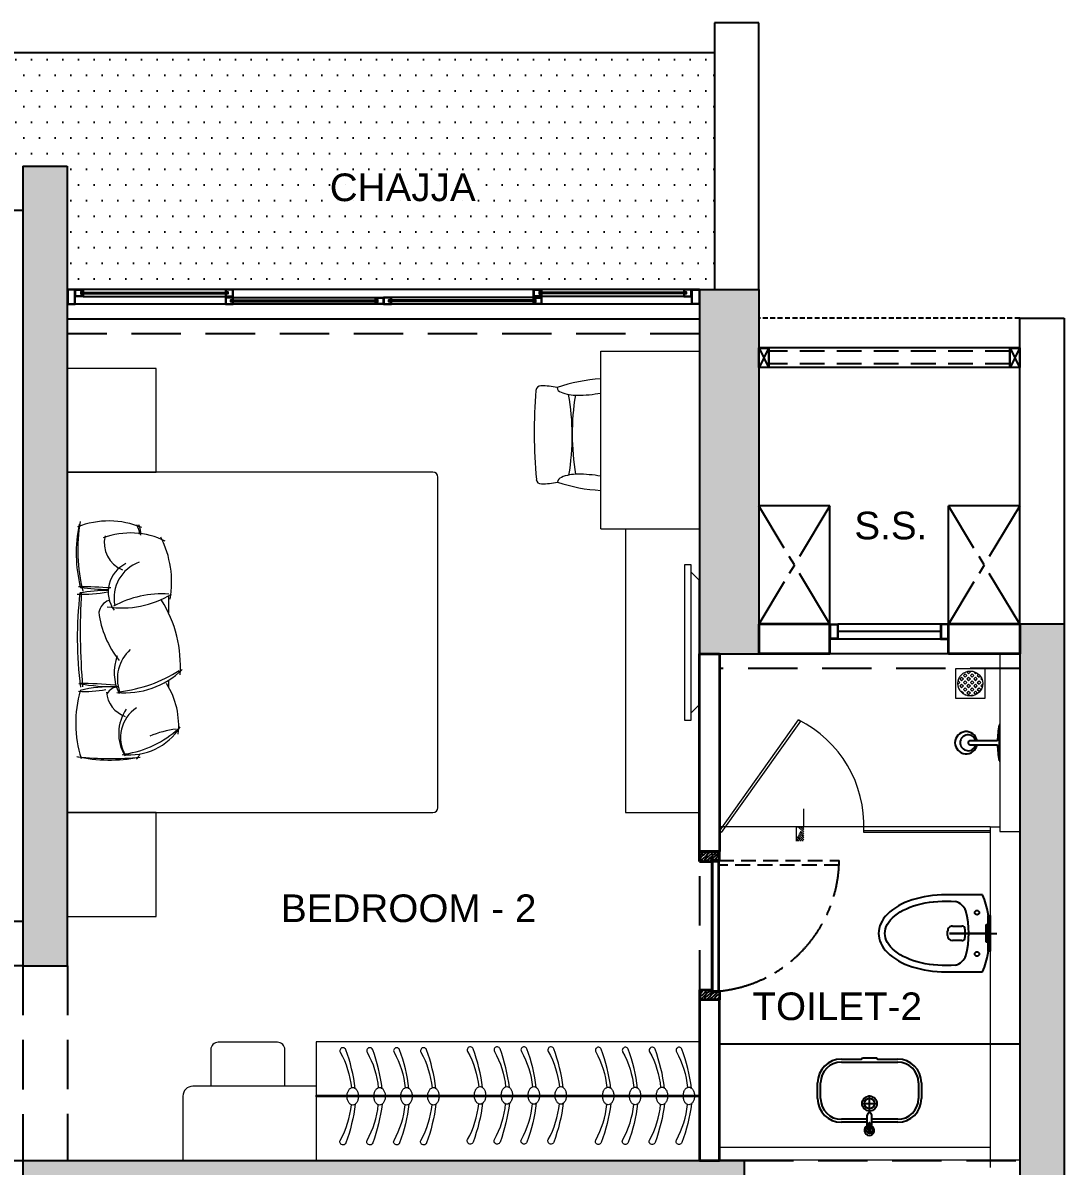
# Model space of a CAD drawing. Header units: millimetres. Extents: x -23425674 to -23407184, y -1327092 to -1312459.
# Drawn here: x -23412454 to -23407184, y -1319448 to -1313659 of the extents above; entities that cross this region are included whole.
import ezdxf
from ezdxf.enums import TextEntityAlignment as Align

# ---------------------------------------------------------------- set-up
doc = ezdxf.new("R2010")
doc.units = ezdxf.units.MM
doc.header["$LTSCALE"] = 1000
doc.header["$MEASUREMENT"] = 0
for name, pattern in [('CENTER', [2, 1.25, -0.25, 0.25, -0.25]), ('CENTER2', [1.125, 0.75, -0.125, 0.125, -0.125]), ('DASHED', [0.75, 0.5, -0.25]), ('DASHED2', [0.375, 0.25, -0.125]), ('HIDDEN', [0.375, 0.25, -0.125])]:
    doc.linetypes.add(name, pattern=pattern)
for name, color, linetype, lineweight in [('A-_WALL----_E-_', 7, 'Continuous', 35), ('FUN', 25, 'Continuous', 9), ('FURN', 53, 'Continuous', 9), ('Furniture', 8, 'Continuous', 9), ('wall', 7, 'Continuous', 35)]:
    doc.layers.add(name, color=color, linetype=linetype, lineweight=lineweight)
for name, color, linetype in [('BEAM1', 253, 'DASHED'), ('CHAJJA', 252, 'Continuous'), ('door', 8, 'Continuous'), ('FINS', 7, 'Continuous'), ('LOUVRES', 8, 'Continuous'), ('SLABLINE', 1, 'Continuous'), ('SPA- CHAJA', 252, 'HIDDEN'), ('TEXT_ROOM_NAME', 7, 'Continuous'), ('typical - Column', 7, 'Continuous'), ('typical - Column_hatch', 8, 'Continuous'), ('VOID', 8, 'CENTER2'), ('WINDOW', 8, 'Continuous')]:
    doc.layers.add(name, color=color, linetype=linetype)
doc.styles.add('ARIAL', font='arial.ttf')

# ---------------------------------------------------------------- blocks, each defined once
blk = doc.blocks.new('HBA-HANGER')
at = {"layer": 'Furniture', "linetype": 'ByBlock', "lineweight": 0, "ltscale": 3}
for points in [[(-41.9496, 43.4272, 0.0579524), (-248.539, -6.68425, 1.08017), (-234.963, -36.2244, -0.102886), (-45.5965, 22.9304, -0.821198)], [(41.9496, 43.4272, -0.0579524), (248.539, -6.68425, -1.08017), (234.963, -36.2244, 0.102886), (45.5965, 22.9304, 0.821198)]]:
    blk.add_lwpolyline(points, format="xyb", dxfattribs=at)
blk.add_lwpolyline([(-46.9451, 30.1133, 0.144333), (-43.7782, 19.371, 0.107177), (-33.1952, 8.81999, 0.0778182), (-18.7283, 2.44564, 0.0650165), (0, 0, 0.0650165), (18.7283, 2.44564, 0.0778182), (33.1952, 8.81999, 0.107177), (43.7782, 19.371, 0.144333), (46.9451, 30.1133, 0.144333), (43.7782, 40.8557, 0.107177), (33.1952, 51.4067, 0.0778182), (18.7283, 57.781, 0.0650165), (0, 60.2267, 0.0650165), (-18.7283, 57.781, 0.0778182), (-33.1952, 51.4067, 0.107177), (-43.7782, 40.8557, 0.144333)], format="xyb", close=True, dxfattribs=at)
blk = doc.blocks.new('40x75 frame')
for points in [[(0, 0), (40, 0), (40, 75), (0, 75)], [(2, 2), (38, 2), (38, 73), (2, 73)]]:
    blk.add_lwpolyline(points, close=True)
blk = doc.blocks.new('40x35 frame')
blk.add_lwpolyline([(40, 35), (0, 35), (0, 0), (40, 0), (40, 14.5), (30, 14.5), (30, 20.5), (40, 20.5), (40, 35), (0, 35)])
blk.add_lwpolyline([(2, 31), (2, 4, 0.414214), (4, 2), (36, 2, 0.414214), (38, 4), (38, 12.5), (28, 12.5), (28, 22.5), (36, 22.5, 0.414214), (38, 24.5), (38, 31, 0.414214), (36, 33), (4, 33, 0.414214)], format="xyb", close=True)

msp = doc.modelspace()

# ---------------------------------------------------------------- hatches: boundary and pattern name
at = {"extrusion": (-1.06738e-07, 6.20937e-07, 1)}
h = msp.add_hatch(dxfattribs=at)
h.set_pattern_fill('WOOD1', color=252, scale=25, angle=-70, style=0, pattern_type=2)
h.set_pattern_definition([(33.1301, (-23409612.1725, -1323460.4444), (-72.636144, -53.3759364), [12.5, -112.5]), (43.4349, (-23409610.255, -1323477.105), (32.042843, 14.94178), [27.95085, -27.95085]), (51.5651, (-23409598.509, -1323481.38), (40.593289, 38.434151), [15.8114, -63.24555])])
h.paths.add_polyline_path([(-23408928.8, -1317855.6), (-23408928.8, -1317897.6), (-23408969.1, -1317897.6), (-23408969.1, -1317899.6), (-23408969.1, -1317905.6), (-23409016.8, -1317905.6), (-23409016.8, -1317855.6)])
h.paths.add_polyline_path([(-23409016.8, -1317855.6), (-23409016.8, -1317905.6), (-23409028.8, -1317905.6), (-23409028.8, -1317867.6), (-23409028.8, -1317867.6), (-23409028.8, -1317855.6)])
h = msp.add_hatch(dxfattribs=at)
h.set_pattern_fill('WOOD1', color=252, scale=25, angle=-70, style=0, pattern_type=2)
h.set_pattern_definition([(33.1301, (-23409612.2025, -1322760.4444), (-72.636144, -53.3759364), [12.5, -112.5]), (43.4349, (-23409610.285, -1322777.105), (32.042843, 14.94178), [27.95085, -27.95085]), (51.5651, (-23409598.539, -1322781.38), (40.593289, 38.434151), [15.8114, -63.24555])])
h.paths.add_polyline_path([(-23408928.8, -1318563.6), (-23408928.8, -1318605.6), (-23409028.8, -1318605.6), (-23409028.8, -1318555.6), (-23408969.1, -1318555.6), (-23408969.1, -1318563.6)])
at = {"layer": 'FUN', "ltscale": 0.5}
h = msp.add_hatch(dxfattribs=at)
h.set_pattern_fill('SQUARE', color=1, scale=100, angle=-45)
h.set_pattern_definition([(315, (-26375969.02, 507601.846), (8.838834765, 8.838834765), [12.5, -12.5]), (45, (-26375969.02, 507601.846), (-8.838834765, 8.838834765), [12.5, -12.5])])
edge = h.paths.add_edge_path()
edge.add_arc((-23407658.8, -1317004.1), 63, -45, 315)
at = {"layer": 'SPA- CHAJA'}
h = msp.add_hatch(dxfattribs=at)
h.set_pattern_fill('DOTS', color=256, scale=50)
h.set_pattern_definition([(0, (-26925547.3, -1294635.51), (39.6875, 79.375), [0, -79.375])])
h.paths.add_polyline_path([(-23415578.8, -1313809.1), (-23408953.8, -1313809.1), (-23408953.8, -1315009.1), (-23409028.8, -1315009.1), (-23412228.8, -1315009.1), (-23412228.8, -1314384.1), (-23412453.8, -1314384.1), (-23415503.8, -1314384.1), (-23415503.8, -1314384.1), (-23415578.8, -1314384.1)])
at = {"layer": 'typical - Column_hatch', "extrusion": (4.99673e-08, -3.10469e-07, 1)}
h = msp.add_hatch(color=256, dxfattribs=at)
h.dxf.hatch_style = 1
h.paths.add_polyline_path([(-23412453.8, -1318436), (-23412453.8, -1314386.5), (-23412228.8, -1314386.5), (-23412228.8, -1318436)])
h = msp.add_hatch(color=256, dxfattribs=at)
h.dxf.hatch_style = 1
h.paths.add_polyline_path([(-23408728.8, -1316854.1), (-23409028.8, -1316854.1), (-23409028.8, -1315006.6), (-23408728.8, -1315006.6)])
h = msp.add_hatch(color=256, dxfattribs=at)
h.dxf.hatch_style = 1
h.paths.add_polyline_path([(-23407183.8, -1322353.6), (-23407408.8, -1322353.6), (-23407408.8, -1316703.6), (-23407183.8, -1316703.6)])
at = {"layer": 'typical - Column_hatch'}
h = msp.add_hatch(color=256, dxfattribs=at)
h.dxf.hatch_style = 1
h.paths.add_polyline_path([(-23412453.8, -1319419.1), (-23408803.8, -1319419.1), (-23408803.8, -1319639.1), (-23412453.8, -1319639.1)])

# ---------------------------------------------------------------- linework, layer by layer
at = {"extrusion": (5.33688e-08, -4.74017e-09, 1)}
for p, q in [((-23407808.8, -1316704.1, 0), (-23408329, -1316704.1, 0)), ((-23407808.8, -1316779.1, 0), (-23408329, -1316779.1, 0)), ((-23407768.8, -1316854.1, 0), (-23408368.8, -1316854.1, 0))]:
    msp.add_line(p, q, dxfattribs=at)
at = {"extrusion": (5.33688e-08, -4.74017e-09, 1), "elevation": -1.2}
for points in [[(-23408368.8, -1316779.1), (-23408368.8, -1316704.1), (-23408328.8, -1316704.1), (-23408328.8, -1316779.1), (-23408368.8, -1316779.1)], [(-23407808.8, -1316741.6), (-23408329, -1316741.6)], [(-23407768.8, -1316779.1), (-23407768.8, -1316704.1), (-23407808.8, -1316704.1), (-23407808.8, -1316779.1), (-23407768.8, -1316779.1)]]:
    msp.add_lwpolyline(points, dxfattribs=at)
for points in [[(-23408366.8, -1316777.1), (-23408366.8, -1316706.1), (-23408330.8, -1316706.1), (-23408330.8, -1316777.1)], [(-23407770.8, -1316777.1), (-23407770.8, -1316706.1), (-23407806.8, -1316706.1), (-23407806.8, -1316777.1)]]:
    msp.add_lwpolyline(points, close=True, dxfattribs=at)
at = {"layer": 'A-_WALL----_E-_', "extrusion": (5.33688e-08, -4.74017e-09, 1)}
for p, q in [((-23408368.8, -1316704.1, 0), (-23408728.8, -1316704.1, 0)), ((-23408728.8, -1316704.1, 0), (-23408728.8, -1316854.1, 0)), ((-23408368.8, -1316854.1, 0), (-23408368.8, -1316704.1, 0)), ((-23407408.8, -1316704.1, 0), (-23407768.8, -1316704.1, 0)), ((-23407768.8, -1316854.1, 0), (-23407768.8, -1316704.1, 0)), ((-23407408.8, -1316704.1, 0), (-23407408.8, -1316854.1, 0)), ((-23409028.8, -1317855.5, 0), (-23409028.8, -1316854.1, 0)), ((-23409028.8, -1316854.1, 0), (-23408928.8, -1316854.1, 0)), ((-23408928.8, -1316854.1, 0), (-23408928.8, -1317855.5, 0)), ((-23408368.8, -1316854.1, 0), (-23408728.8, -1316854.1, 0)), ((-23407408.8, -1316854.1, 0), (-23407768.8, -1316854.1, 0)), ((-23409028.8, -1317855.5, 0), (-23408928.8, -1317855.5, 0)), ((-23408928.8, -1317855.5, 0), (-23409028.8, -1317855.5, 0)), ((-23408928.8, -1318605.6, 0), (-23409028.8, -1318605.6, 0)), ((-23409028.8, -1318605.6, 0), (-23409028.8, -1319418.6, 0)), ((-23408928.8, -1319418.6, 0), (-23408928.8, -1318605.6, 0)), ((-23409028.8, -1319418.6, 0), (-23408928.8, -1319418.6, 0))]:
    msp.add_line(p, q, dxfattribs=at)
at = {"layer": 'BEAM1', "linetype": 'DASHED2', "lineweight": -3}
for p, q in [((-23412453.7, -1314609.1, 0), (-23415503.7, -1314609.1, 0)), ((-23409028.7, -1315234.1, 0), (-23412228.7, -1315234.1, 0)), ((-23409028.7, -1316854.1, 0), (-23409028.7, -1319419.1, 0)), ((-23407408.7, -1316928.6, 0), (-23408928.8, -1316928.6, 0)), ((-23412453.7, -1318208.6, 0), (-23415503.7, -1318208.6, 0)), ((-23412453.7, -1318434.1, 0), (-23417123.7, -1318434.1, 0)), ((-23412453.7, -1318434.1, 0), (-23412453.7, -1319419.1, 0)), ((-23412228.7, -1318433.6, 0), (-23412228.7, -1319419.1, 0)), ((-23417123.7, -1319419.1, 0), (-23412453.7, -1319419.1, 0)), ((-23408803.7, -1319419.1, 0), (-23407408.7, -1319419.1, 0))]:
    msp.add_line(p, q, dxfattribs=at)
at = {"layer": 'CHAJJA', "extrusion": (-5.33688e-08, -3.10469e-07, 1)}
msp.add_line((-23415578.8, -1313809.1, 0), (-23408953.8, -1313809.6, 0), dxfattribs=at)
at = {"layer": 'door', "color": 8, "ltscale": 0.5, "extrusion": (-1.06738e-07, 6.20937e-07, 1)}
for p, q in [((-23408966.6, -1318561.6, 0), (-23408966.6, -1317899.6, 0)), ((-23408966.6, -1317899.6, 0), (-23408938.3, -1317899.6, 0)), ((-23408941.9, -1317903.2, 0), (-23408966.6, -1317903.2, 0)), ((-23408934.6, -1317906.9, 0), (-23408966.6, -1317906.9, 0)), ((-23408963.3, -1317906.9, 0), (-23408963.3, -1318561.6, 0)), ((-23408934.6, -1317899.6, 0), (-23408934.6, -1318561.6, 0)), ((-23408934.6, -1317899.6, 0), (-23408931.3, -1317899.6, 0)), ((-23408931.3, -1317899.6, 0), (-23408931.3, -1318561.6, 0)), ((-23408931.3, -1318561.6, 0), (-23408966.6, -1318561.6, 0))]:
    msp.add_line(p, q, dxfattribs=at)
at = {"layer": 'door', "linetype": 'HIDDEN', "ltscale": 0.3, "extrusion": (-1.06738e-07, 6.20937e-07, 1)}
msp.add_line((-23408323, -1317923.7, 0), (-23408323, -1317899.6, 0), dxfattribs=at)
at = {"layer": 'door', "linetype": 'HIDDEN', "ltscale": 0.3, "extrusion": (-1.06738e-07, 6.20937e-07, 1), "elevation": 1.7}
msp.add_lwpolyline([(-23408323, -1317923.7), (-23408931.3, -1317923.7), (-23408931.3, -1317899.6), (-23408323, -1317899.6)], dxfattribs=at)
at = {"layer": 'door', "color": 8, "ltscale": 0.5, "extrusion": (-1.06738e-07, 6.20937e-07, 1)}
for radius in [3.64, 1.59]:
    msp.add_circle((-23408938.3, -1317903.2, 1.7), radius, dxfattribs=at)
at = {"layer": 'door', "linetype": 'CENTER', "ltscale": 0.2, "extrusion": (-1.06738e-07, 6.20937e-07, 1)}
msp.add_arc((-23408994.1, -1317892.7, 1.7), 671.8, 275.36864, 357.35204, dxfattribs=at)
at = {"layer": 'FINS', "extrusion": (5.33688e-08, -3.10469e-07, 1)}
for p, q in [((-23408728.8, -1313659.1, 0), (-23408953.8, -1313659.1, 0)), ((-23408953.8, -1313659.1, 0), (-23408953.8, -1315009.1, 0)), ((-23408728.8, -1315009.1, 0), (-23408728.8, -1313659.1, 0)), ((-23408953.8, -1315009.1, 0), (-23408728.8, -1315009.1, 0))]:
    msp.add_line(p, q, dxfattribs=at)
at = {"layer": 'FINS', "color": 8, "linetype": 'HIDDEN', "ltscale": 0.1}
msp.add_line((-23407408.8, -1315154.1, 0), (-23408728.8, -1315154.1, 0), dxfattribs=at)
at = {"layer": 'FINS', "extrusion": (5.33688e-08, -4.74017e-09, 1)}
for p, q in [((-23407408.8, -1315154.1, 0), (-23407183.8, -1315154.1, 0)), ((-23407408.8, -1316704.1, 0), (-23407408.8, -1315154.1, 0)), ((-23407183.8, -1315154.1, 0), (-23407183.8, -1316704.1, 0)), ((-23407183.8, -1316704.1, 0), (-23407408.8, -1316704.1, 0))]:
    msp.add_line(p, q, dxfattribs=at)
at = {"layer": 'FUN', "color": 1, "ltscale": 0.5, "elevation": 0}
msp.add_lwpolyline([(-23407583.8, -1317079.1), (-23407583.8, -1316929.1), (-23407733.8, -1316929.1), (-23407733.8, -1317079.1)], close=True, dxfattribs=at)
at = {"layer": 'FUN', "color": 1, "ltscale": 0.5}
msp.add_circle((-23407658.8, -1317004.1, 0), 63, dxfattribs=at)
at = {"layer": 'FURN'}
for p, q in [((-23409528.8, -1316221.1, 0), (-23409528.8, -1315321.1, 0)), ((-23409528.8, -1315321.1, 0), (-23409028.8, -1315321.1, 0)), ((-23411778.8, -1315409.1, 0), (-23412228.8, -1315409.1, 0)), ((-23412228.8, -1315409.1, 0), (-23412228.8, -1315934.1, 0)), ((-23411778.8, -1315934.1, 0), (-23411778.8, -1315409.1, 0)), ((-23410378.8, -1315934.1, 0), (-23412228.8, -1315934.1, 0)), ((-23412228.8, -1315934.1, 0), (-23412228.8, -1317658.1, 0)), ((-23412228.8, -1315934.1, 0), (-23411778.8, -1315934.1, 0)), ((-23410378.8, -1315934.1, 0), (-23412228.8, -1315934.1, 0)), ((-23412228.8, -1315934.1, 0), (-23412228.8, -1317658.1, 0)), ((-23410353.8, -1317633.1, 0), (-23410353.8, -1315959.1, 0)), ((-23410353.8, -1317633.1, 0), (-23410353.8, -1315959.1, 0)), ((-23409528.8, -1316221.1, 0), (-23409028.8, -1316221.1, 0)), ((-23409403.8, -1316221.1, 0), (-23409403.8, -1317658.1, 0)), ((-23409103.2, -1317191.1, 0), (-23409103.2, -1316401.2, 0)), ((-23409103.2, -1316401.2, 0), (-23409073.2, -1316401.2, 0)), ((-23409073.2, -1316401.2, 0), (-23409073.2, -1317191.1, 0)), ((-23409031.2, -1316480.7, 0), (-23409073.2, -1316438.7, 0)), ((-23409031.2, -1317111.6, 0), (-23409031.2, -1316480.7, 0)), ((-23411716.8, -1316560.7, 0), (-23411716.8, -1316647, 0)), ((-23411716.8, -1316560.7, 0), (-23411716.8, -1316647, 0)), ((-23411716.8, -1316987.9, 0), (-23411716.8, -1317020.9, 0)), ((-23411716.8, -1316987.9, 0), (-23411716.8, -1317020.9, 0)), ((-23409073.2, -1317153.6, 0), (-23409031.2, -1317111.6, 0)), ((-23409073.2, -1317191.1, 0), (-23409103.2, -1317191.1, 0)), ((-23409073.2, -1317191.1, 0), (-23409073.2, -1317191.1, 0)), ((-23412228.8, -1317658.1, 0), (-23410378.8, -1317658.1, 0)), ((-23411778.8, -1317658.1, 0), (-23412228.8, -1317658.1, 0)), ((-23412228.8, -1317658.1, 0), (-23412228.8, -1318183.1, 0)), ((-23412228.8, -1317658.1, 0), (-23410378.8, -1317658.1, 0)), ((-23411778.8, -1318183.1, 0), (-23411778.8, -1317658.1, 0)), ((-23409403.8, -1317658.1, 0), (-23409028.8, -1317658.1, 0)), ((-23412228.8, -1318183.1, 0), (-23411778.8, -1318183.1, 0)), ((-23411165.7, -1318820.4, 0), (-23411464.7, -1318820.4, 0)), ((-23409028.8, -1318818.6, 0), (-23410968.8, -1318818.6, 0)), ((-23410968.8, -1318818.6, 0), (-23410968.8, -1319418.6, 0)), ((-23409028.8, -1319418.6, 0), (-23409028.8, -1318818.6, 0)), ((-23411502.7, -1318858.4, 0), (-23411502.7, -1319043.6, 0)), ((-23411127.7, -1319043.6, 0), (-23411127.7, -1318858.4, 0)), ((-23410968.9, -1319043.6, 0), (-23411593.9, -1319043.6, 0)), ((-23411643.9, -1319093.6, 0), (-23411643.9, -1319418.6, 0)), ((-23410968.8, -1319096.7, 0), (-23410968.8, -1319087.7, 0)), ((-23410968.8, -1319087.7, 0), (-23409028.8, -1319087.7, 0)), ((-23409028.8, -1319096.7, 0), (-23410968.8, -1319096.7, 0)), ((-23410968.8, -1319418.6, 0), (-23409028.8, -1319418.6, 0))]:
    msp.add_line(p, q, dxfattribs=at)
at = {"layer": 'FURN', "color": 6, "ltscale": 0.5}
for p, q in [((-23407508.8, -1316854.1, 0), (-23407508.8, -1317754.1, 0)), ((-23407558.8, -1317729.1, 0), (-23407558.8, -1319454.1, 0)), ((-23407558.8, -1317729.1, 0), (-23407508.8, -1317729.1, 0)), ((-23407508.8, -1317754.1, 0), (-23407408.8, -1317754.1, 0)), ((-23407558.8, -1319354.1, 0), (-23408928.8, -1319354.1, 0))]:
    msp.add_line(p, q, dxfattribs=at)
at = {"layer": 'FURN', "color": 23, "ltscale": 0.5}
for p, q in [((-23408928.8, -1317752.4, 0), (-23408527.6, -1317188.4, 0)), ((-23408518, -1317194.2, 0), (-23408919.2, -1317758.1, 0)), ((-23408527.6, -1317188.4, 0), (-23408518, -1317194.2, 0)), ((-23407558.8, -1317729.1, 0), (-23408928.8, -1317729.1, 0)), ((-23408919.2, -1317758.1, 0), (-23408928.8, -1317752.4, 0)), ((-23408197.6, -1317748.1, 0), (-23407558.8, -1317748.1, 0)), ((-23408197.6, -1317758.1, 0), (-23408197.6, -1317748.1, 0)), ((-23407558.8, -1317758.1, 0), (-23408197.6, -1317758.1, 0)), ((-23407558.8, -1317748.1, 0), (-23407558.8, -1317758.1, 0))]:
    msp.add_line(p, q, dxfattribs=at)
at = {"layer": 'FURN', "linetype": 'ByBlock', "lineweight": -3}
for p, q in [((-23407508.8, -1317212.9, 0), (-23407512.8, -1317212.9, 0)), ((-23407512.8, -1317212.9, 0), (-23407512.8, -1317395.4, 0)), ((-23407508.8, -1317395.4, 0), (-23407508.8, -1317212.9, 0)), ((-23407520.8, -1317294.1, 0), (-23407659.6, -1317294.1, 0)), ((-23407659.6, -1317314.2, 0), (-23407520.8, -1317314.2, 0)), ((-23407512.8, -1317395.4, 0), (-23407508.8, -1317395.4, 0)), ((-23407596.1, -1318073.5, 0), (-23407782, -1318073.5, 0)), ((-23407782, -1318073.5, 0), (-23407782, -1318073.5, 0)), ((-23407568.7, -1318359.1, 0), (-23407568.7, -1318179.1, 0)), ((-23407568.7, -1318179.1, 0), (-23407558.7, -1318179.1, 0)), ((-23407558.7, -1318179, 0), (-23407558.7, -1318359.1, 0)), ((-23407773.7, -1318280.7, 0), (-23407773.7, -1318257.4, 0)), ((-23407748.3, -1318232, 0), (-23407701.3, -1318232, 0)), ((-23407685.6, -1318247.7, 0), (-23407685.6, -1318290.4, 0)), ((-23407578.7, -1318314.1, 0), (-23407578.7, -1318224.1, 0)), ((-23407578.7, -1318224.1, 0), (-23407568.7, -1318224.1, 0)), ((-23407763.7, -1318269, 0), (-23407558.7, -1318269, 0)), ((-23407763.7, -1318269.1, 0), (-23407523.7, -1318269.1, 0)), ((-23407701.3, -1318306.1, 0), (-23407748.3, -1318306.1, 0)), ((-23407568.7, -1318314, 0), (-23407578.7, -1318314, 0)), ((-23407568.7, -1318314.1, 0), (-23407578.7, -1318314.1, 0)), ((-23407558.7, -1318359, 0), (-23407568.7, -1318359, 0)), ((-23407558.7, -1318359.1, 0), (-23407568.7, -1318359.1, 0)), ((-23407782, -1318464.6, 0), (-23407596.1, -1318464.6, 0)), ((-23408928.7, -1318829.1, 0), (-23407408.7, -1318829.1, 0)), ((-23408311.2, -1318905.8, 0), (-23408210.4, -1318905.8, 0)), ((-23408311.2, -1318920.8, 0), (-23408026.2, -1318920.8, 0)), ((-23408205.5, -1318901.7, 0), (-23408205, -1318898.8, 0)), ((-23408205, -1318898.8, 0), (-23408132.5, -1318898.8, 0)), ((-23408132.5, -1318898.8, 0), (-23408132, -1318901.7, 0)), ((-23408127, -1318905.8, 0), (-23408026.2, -1318905.8, 0)), ((-23408431.2, -1319105.8, 0), (-23408431.2, -1319025.8, 0)), ((-23408416.2, -1319105.8, 0), (-23408416.2, -1319025.8, 0)), ((-23407921.2, -1319025.8, 0), (-23407921.2, -1319105.8, 0)), ((-23407906.2, -1319025.8, 0), (-23407906.2, -1319105.8, 0)), ((-23408168.7, -1319173.3, 0), (-23408168.7, -1319088.3, 0)), ((-23408211.2, -1319130.8, 0), (-23408126.2, -1319130.8, 0)), ((-23408180.4, -1319210.8, 0), (-23408311.2, -1319210.8, 0)), ((-23408180.4, -1319225.8, 0), (-23408311.2, -1319225.8, 0)), ((-23408180.4, -1319256.5, 0), (-23408180.4, -1319189.1, 0)), ((-23408170.5, -1319275.9, 0), (-23408170.5, -1319226.9, 0)), ((-23408170.5, -1319226.9, 0), (-23408167, -1319226.9, 0)), ((-23408167, -1319226.9, 0), (-23408167, -1319275.9, 0)), ((-23408157.1, -1319256.5, 0), (-23408157.1, -1319189.1, 0)), ((-23408026.2, -1319210.8, 0), (-23408157.1, -1319210.8, 0)), ((-23408026.2, -1319225.8, 0), (-23408157.1, -1319225.8, 0)), ((-23408167, -1319275.9, 0), (-23408170.5, -1319275.9, 0))]:
    msp.add_line(p, q, dxfattribs=at)
at = {"layer": 'FURN', "color": 3, "ltscale": 0.5}
for p, q in [((-23408501, -1317729.1, 0), (-23408501, -1317639.2, 0)), ((-23408538.7, -1317802.3, 0), (-23408538.7, -1317729.1, 0)), ((-23408538.7, -1317729.1, 0), (-23408501, -1317729.1, 0))]:
    msp.add_line(p, q, dxfattribs=at)
at = {"layer": 'FURN', "color": 3, "linetype": 'Continuous', "ltscale": 0.5}
for p, q in [((-23408538.7, -1317729.7, 0), (-23408538.7, -1317729.7, 0)), ((-23408538.7, -1317739.4, 0), (-23408538.7, -1317739.4, 0)), ((-23408501.6, -1317757.1, 0), (-23408529.5, -1317729.1, 0)), ((-23408501.6, -1317747.4, 0), (-23408519.8, -1317729.1, 0)), ((-23408501.6, -1317737.6, 0), (-23408510.1, -1317729.1, 0)), ((-23408538.7, -1317749.1, 0), (-23408538.7, -1317749.1, 0)), ((-23408538.7, -1317758.8, 0), (-23408538.7, -1317758.8, 0)), ((-23408538.7, -1317768.6, 0), (-23408538.7, -1317768.6, 0)), ((-23408538.7, -1317778.3, 0), (-23408538.7, -1317778.3, 0)), ((-23408538.7, -1317788, 0), (-23408538.7, -1317788, 0)), ((-23408524.2, -1317802.5, 0), (-23408537.8, -1317788.9, 0)), ((-23408514.5, -1317802.5, 0), (-23408534.4, -1317782.6, 0)), ((-23408504.8, -1317802.5, 0), (-23408531, -1317776.3, 0)), ((-23408501.6, -1317796, 0), (-23408527.6, -1317770, 0)), ((-23408501.6, -1317786.3, 0), (-23408524.1, -1317763.7, 0)), ((-23408501.6, -1317776.5, 0), (-23408520.7, -1317757.4, 0)), ((-23408501.6, -1317766.8, 0), (-23408517.3, -1317751.1, 0)), ((-23408533.9, -1317802.5, 0), (-23408538.7, -1317797.7, 0))]:
    msp.add_line(p, q, dxfattribs=at)
at = {"layer": 'FURN', "color": 252, "lineweight": 5, "ltscale": 0.5}
msp.add_line((-23408928.8, -1319416.4, 0), (-23407408.8, -1319416.4, 0), dxfattribs=at)
at = {"layer": 'FURN', "linetype": 'ByBlock', "lineweight": -3}
for centre, radius in [((-23407624.7, -1318164.3, 0), 11.1), ((-23407624.7, -1318373.8, 0), 11.1), ((-23408168.7, -1319130.8, 0), 37.5), ((-23408168.7, -1319130.8, 0), 26), ((-23408168.7, -1319266.9, 0), 15.6)]:
    msp.add_circle(centre, radius, dxfattribs=at)
at = {"layer": 'FURN'}
for centre, radius, start, end in [((-23409489.4, -1316234, 0), 773.1, 92.9172, 109.67689), ((-23407211.5, -1315734.5, 0), 2654.1, 175.36327, 185.10705), ((-23409831.6, -1315522, 0), 25.4, 89.65057, 175.36327), ((-23409833.9, -1315878.4, 0), 381.7, 77.25934, 89.6293), ((-23409724.4, -1315504.5, 0), 25.4, 183.47846, 256.8171), ((-23409651, -1315332.9, 0), 211.7, 248.03142, 271.05302), ((-23409646.9, -1314918.7, 0), 625.9, 269.9842, 280.87943), ((-23410881.8, -1315749.6, 0), 1208.4, 350.51258, 9.95774), ((-23408465.1, -1315739.7, 0), 1208.4, 170.70701, 189.76331), ((-23410378.8, -1315959.1, 0), 25, 0, 90), ((-23410378.8, -1315959.1, 0), 25, 0, 90), ((-23409647.6, -1316156.2, 0), 211.7, 89.4173, 112.4389), ((-23409640.1, -1316570.4, 0), 625.9, 79.75186, 90.48612), ((-23409829.8, -1315968.5, 0), 25.4, 185.10705, 270.81975), ((-23409835, -1315612.3, 0), 381.7, 270.84102, 283.21098), ((-23409722.4, -1315985.2, 0), 25.4, 103.65322, 176.99186), ((-23409493.4, -1315253.8, 0), 773.1, 250.79343, 267.38131), ((-23411495.8, -1316343.8, 0), 688.3, 167.77749, 194.70581), ((-23411495.8, -1316343.8, 0), 688.3, 167.77749, 194.70581), ((-23412019.5, -1316611.2, 0), 430.1, 67.10749, 111.54895), ((-23412019.5, -1316611.2, 0), 430.1, 67.10749, 111.54895), ((-23411300.5, -1316327.3, 0), 875.2, 170.53936, 193.82744), ((-23411300.5, -1316327.3, 0), 875.2, 170.53936, 193.82744), ((-23411971.2, -1316255, 0), 108.7, 3.4011, 29.99058), ((-23411971.2, -1316255, 0), 108.7, 3.4011, 29.99058), ((-23411958.6, -1316246.2, 0), 101.6, 356.46383, 26.52199), ((-23411958.6, -1316246.2, 0), 101.6, 356.46383, 26.52199), ((-23411908.2, -1316634.1, 0), 392.3, 63.49737, 110.69743), ((-23411908.2, -1316634.1, 0), 392.3, 63.49737, 110.69743), ((-23411895.4, -1316292.3, 0), 146.9, 165.63481, 248.57053), ((-23411895.4, -1316292.3, 0), 146.9, 165.63481, 248.57053), ((-23412206.7, -1316491.8, 0), 505.8, 350.33697, 26.94617), ((-23412206.7, -1316491.8, 0), 505.8, 350.33697, 26.94617), ((-23411863, -1316540.2, 0), 159.2, 116.15787, 215.83294), ((-23411863, -1316540.2, 0), 159.2, 116.15787, 215.83294), ((-23411802.2, -1316569.8, 0), 190, 109.16577, 191.95874), ((-23411802.2, -1316569.8, 0), 190, 109.16577, 191.95874), ((-23412176.1, -1318742.6, 0), 2228.4, 85.66883, 89.89372), ((-23412176.1, -1318742.6, 0), 2228.4, 85.66883, 89.89372), ((-23412010.2, -1315376.5, 0), 1151.4, 262.44671, 269.42621), ((-23412010.2, -1315376.5, 0), 1151.4, 262.44671, 269.42621), ((-23412153.7, -1315829, 0), 723.3, 267.95533, 280.41101), ((-23412153.7, -1315829, 0), 723.3, 267.95533, 280.41101), ((-23410290.1, -1316771.5, 0), 1888.3, 173.15413, 187.62646), ((-23410290.1, -1316771.5, 0), 1888.3, 173.15413, 187.62646), ((-23412020.9, -1317324.7, 0), 792.1, 90.06595, 100.46987), ((-23412020.9, -1317324.7, 0), 792.1, 90.06595, 100.46987), ((-23408612.4, -1316736.6, 0), 3550.9, 176.86039, 184.59341), ((-23408612.4, -1316736.6, 0), 3550.9, 176.86039, 184.59341), ((-23411950, -1316143.5, 0), 478, 260.80231, 301.34581), ((-23411950, -1316143.5, 0), 478, 260.80231, 301.34581), ((-23411751, -1317054.8, 0), 504.5, 85.85031, 118.95445), ((-23411751, -1317054.8, 0), 504.5, 85.85031, 118.95445), ((-23411989.2, -1316660, 0), 82.2, 111.67931, 167.8243), ((-23411989.2, -1316660, 0), 82.2, 111.67931, 167.8243), ((-23412284.3, -1316915.9, 0), 628, 355.98542, 32.08014), ((-23412284.3, -1316915.9, 0), 628, 355.98542, 32.08014), ((-23411582.2, -1316582.2, 0), 491.1, 187.06328, 218.39588), ((-23411582.2, -1316582.2, 0), 491.1, 187.06328, 218.39588), ((-23411752.7, -1316949.3, 0), 239, 159.21697, 206.14133), ((-23411752.7, -1316949.3, 0), 239, 159.21697, 206.14133), ((-23411778.1, -1316979.8, 0), 197.5, 131.87955, 199.44053), ((-23411778.1, -1316979.8, 0), 197.5, 131.87955, 199.44053), ((-23411936.1, -1316639.4, 0), 411.8, 264.18704, 314.47313), ((-23411936.1, -1316639.4, 0), 411.8, 264.18704, 314.47313), ((-23412047.2, -1316336.3, 0), 714.2, 276.69659, 302.61963), ((-23412047.2, -1316336.3, 0), 714.2, 276.69659, 302.61963), ((-23411580.5, -1317204.5, 0), 606, 164.22057, 197.2092), ((-23411580.5, -1317204.5, 0), 606, 164.22057, 197.2092), ((-23412140.9, -1316473.7, 0), 570.6, 266.87703, 280.83334), ((-23412140.9, -1316473.7, 0), 570.6, 266.87703, 280.83334), ((-23412016.7, -1316256.2, 0), 763, 258.36234, 273.31074), ((-23412016.7, -1316256.2, 0), 763, 258.36234, 273.31074), ((-23412172.6, -1318799.4, 0), 1795.9, 84.11411, 89.8328), ((-23412172.6, -1318799.4, 0), 1795.9, 84.11411, 89.8328), ((-23412021.2, -1317584.3, 0), 562.9, 86.24019, 104.6566), ((-23412021.2, -1317584.3, 0), 562.9, 86.24019, 104.6566), ((-23411966.9, -1317089.1, 0), 68.8, 94.10258, 149.88659), ((-23411966.9, -1317089.1, 0), 68.8, 94.10258, 149.88659), ((-23412071.4, -1317219.3, 0), 406.4, 354.04776, 31.87791), ((-23412071.4, -1317219.3, 0), 406.4, 354.04776, 31.87791), ((-23411888.6, -1317035.6, 0), 142.8, 184.90672, 250.86653), ((-23411888.6, -1317035.6, 0), 142.8, 184.90672, 250.86653), ((-23411752, -1317257.8, 0), 217, 145.35088, 211.34312), ((-23411752, -1317257.8, 0), 217, 145.35088, 211.34312), ((-23411780, -1317276.6, 0), 179.2, 123.10814, 210.62943), ((-23411780, -1317276.6, 0), 179.2, 123.10814, 210.62943), ((-23411914, -1317061.8, 0), 303.7, 262.99999, 327.67377), ((-23411914, -1317061.8, 0), 303.7, 262.99999, 327.67377), ((-23412011.1, -1316858, 0), 508.7, 278.5376, 312.67987), ((-23412011.1, -1316858, 0), 508.7, 278.5376, 312.67987), ((-23411628.7, -1317687, 0), 454.3, 96.14614, 113.70182), ((-23411628.7, -1317687, 0), 454.3, 96.14614, 113.70182), ((-23412014.4, -1316634.2, 0), 757.7, 257.27536, 281.17599), ((-23412014.4, -1316634.2, 0), 757.7, 257.27536, 281.17599), ((-23412010.2, -1315921.1, 0), 1463.4, 263.52926, 275.90649), ((-23412010.2, -1315921.1, 0), 1463.4, 263.52926, 275.90649), ((-23411938.4, -1317333.2, 0), 80.9, 317.34596, 339.83769), ((-23411938.4, -1317333.2, 0), 80.9, 317.34596, 339.83769), ((-23410378.8, -1317633.1, 0), 25, 270, 360), ((-23410378.8, -1317633.1, 0), 25, 270, 0), ((-23411464.7, -1318858.4, 0), 38, 90, 180), ((-23411165.7, -1318858.4, 0), 38, 0, 90), ((-23411593.9, -1319093.6, 0), 50, 90, 180)]:
    msp.add_arc(centre, radius, start, end, dxfattribs=at)
at = {"layer": 'FURN', "color": 23, "ltscale": 0.5}
msp.add_arc((-23408794.5, -1317722.9, 0), 597.4, 357.57692, 63.46896, dxfattribs=at)
at = {"layer": 'FURN', "linetype": 'ByBlock', "lineweight": -3}
for centre, radius, start, end in [((-23407001.2, -1317304.1, 0), 519.7, 169.88403, 178.89153), ((-23407679.7, -1317304.1, 0), 56.4, 10.27323, 349.72677), ((-23407669.7, -1317304.1, 0), 40.2, 14.47751, 345.52249), ((-23407659.6, -1317304.1, 0), 10.1, 90, 270), ((-23407001.2, -1317304.1, 0), 519.7, 181.10847, 190.11597), ((-23408089.6, -1318269, 0), 530.8, 338.3843, 21.61329), ((-23407756.7, -1318184.8, 0), 80.6, 21.11915, 72.70218), ((-23408089.6, -1318269, 0), 423.4, 344.47681, 15.52078), ((-23407748.3, -1318257.4, 0), 25.4, 89.99879, 179.99879), ((-23407701.3, -1318247.7, 0), 15.7, 359.99879, 89.99879), ((-23407748.3, -1318280.7, 0), 25.4, 179.99879, 269.99879), ((-23407701.3, -1318290.4, 0), 15.7, 269.99879, 359.99879), ((-23407756.7, -1318353.3, 0), 80.6, 287.29541, 338.87844), ((-23408311.2, -1319025.8, 0), 120, 90, 180), ((-23408311.2, -1319025.8, 0), 105, 90, 180), ((-23408210.4, -1318900.8, 0), 5, 270, 350), ((-23408127, -1318900.8, 0), 5, 190, 270), ((-23408026.2, -1319025.8, 0), 120, 0, 90), ((-23408026.2, -1319025.8, 0), 105, 0, 90), ((-23408311.2, -1319105.8, 0), 120, 180, 270), ((-23408311.2, -1319105.8, 0), 105, 180, 270), ((-23408026.2, -1319105.8, 0), 120, 270, 360), ((-23408026.2, -1319105.8, 0), 105, 270, 360), ((-23408168.7, -1319189.1, 0), 11.6, 0, 180), ((-23408169.4, -1319266.9, 0), 25, 115.89076, 60.46748), ((-23408168.7, -1319266.9, 0), 5.5, 108.553, 251.447), ((-23408168.7, -1319266.9, 0), 5.5, 288.553, 71.447)]:
    msp.add_arc(centre, radius, start, end, dxfattribs=at)
msp.add_ellipse((-23407782, -1318269.1, 0), major_axis=(-341.1, 0), ratio=0.573255, start_param=4.712376, end_param=7.854019, dxfattribs=at)
at = {"layer": 'FURN', "linetype": 'ByBlock', "lineweight": -3, "extrusion": (0, 0, -1)}
msp.add_ellipse((-23407782, -1318269.1, 0), major_axis=(-308.9, 0), ratio=0.528698, start_param=4.552353, end_param=8.014018, dxfattribs=at)
at = {"layer": 'Furniture', "lineweight": -3}
for p, q in [((-23407568.7, -1318179, 0), (-23407558.7, -1318179, 0)), ((-23407578.7, -1318224, 0), (-23407568.7, -1318224, 0))]:
    msp.add_line(p, q, dxfattribs=at)
at = {"layer": 'LOUVRES', "color": 1, "extrusion": (5.33688e-08, -4.74017e-09, 1)}
for p, q in [((-23408728.8, -1315404.6, 0), (-23408728.8, -1315304.6, 0)), ((-23408728.8, -1315304.6, 0), (-23408678.8, -1315304.6, 0)), ((-23407458.8, -1315304.6, -0.1), (-23408678.8, -1315304.6, 0)), ((-23408678.8, -1315304.6, 0), (-23408678.8, -1315404.6, 0)), ((-23407458.8, -1315404.6, 0), (-23407458.8, -1315304.6, 0)), ((-23407458.8, -1315304.6, 0), (-23407408.8, -1315304.6, 0)), ((-23407408.8, -1315304.6, 0), (-23407408.8, -1315404.6, 0)), ((-23408678.8, -1315404.6, 0), (-23408728.8, -1315404.6, 0)), ((-23407458.8, -1315404.6, -0.1), (-23408678.8, -1315404.6, 0)), ((-23407408.8, -1315404.6, 0), (-23407458.8, -1315404.6, 0))]:
    msp.add_line(p, q, dxfattribs=at)
at = {"layer": 'LOUVRES', "linetype": 'HIDDEN', "extrusion": (5.33688e-08, -4.74017e-09, 1)}
for p, q in [((-23408727.6, -1315305.8, 0), (-23408680, -1315403.4, 0)), ((-23408680, -1315305.8, 0), (-23408727.6, -1315403.4, 0)), ((-23407457.6, -1315305.8, 0), (-23407410, -1315403.4, 0)), ((-23407410, -1315305.8, 0), (-23407457.6, -1315403.4, 0))]:
    msp.add_line(p, q, dxfattribs=at)
at = {"layer": 'LOUVRES', "color": 8, "extrusion": (5.33688e-08, -4.74017e-09, 1)}
for p, q in [((-23408727.6, -1315403.4, 0), (-23408727.6, -1315305.8, 0)), ((-23408727.6, -1315305.8, 0), (-23408680, -1315305.8, 0)), ((-23408680, -1315305.8, 0), (-23408680, -1315403.4, 0)), ((-23407457.6, -1315403.4, 0), (-23407457.6, -1315305.8, 0)), ((-23407457.6, -1315305.8, 0), (-23407410, -1315305.8, 0)), ((-23407410, -1315305.8, 0), (-23407410, -1315403.4, 0)), ((-23408680, -1315403.4, 0), (-23408727.6, -1315403.4, 0)), ((-23407410, -1315403.4, 0), (-23407457.6, -1315403.4, 0))]:
    msp.add_line(p, q, dxfattribs=at)
at = {"layer": 'LOUVRES', "linetype": 'HIDDEN', "ltscale": 0.5, "extrusion": (5.33688e-08, -4.74017e-09, 1)}
for p, q in [((-23407458.8, -1315321, 0), (-23408678.8, -1315321, 0.1)), ((-23407458.8, -1315385.9, 0), (-23408678.8, -1315385.9, 0.1))]:
    msp.add_line(p, q, dxfattribs=at)
at = {"layer": 'SLABLINE', "extrusion": (5.33688e-08, -4.74017e-09, 1)}
for p, q in [((-23407408.8, -1315304.6, 0), (-23408728.8, -1315304.6, 0)), ((-23408368.8, -1316104.1, 0), (-23408728.8, -1316104.1, 0)), ((-23408368.8, -1316704.1, 0), (-23408368.8, -1316104.1, 0)), ((-23407408.8, -1316104.1, 0), (-23407768.8, -1316104.1, 0)), ((-23407768.8, -1316704.1, 0), (-23407768.8, -1316104.1, 0))]:
    msp.add_line(p, q, dxfattribs=at)
at = {"layer": 'SPA- CHAJA', "linetype": 'Continuous'}
msp.add_line((-23415578.8, -1313809.1, 0), (-23408953.8, -1313809.1, 0), dxfattribs=at)
at = {"layer": 'typical - Column', "color": 0}
for p, q in [((-23412453.8, -1314384.1, 0), (-23412453.8, -1318434.1, 0)), ((-23412453.8, -1314384.1, 0), (-23412228.8, -1314384.1, 0)), ((-23412228.8, -1314384.1, 0), (-23412228.8, -1318434.1, 0)), ((-23409028.8, -1315009.1, 0), (-23409028.8, -1316854.1, 0)), ((-23409028.8, -1315009.1, 0), (-23408728.8, -1315009.1, 0)), ((-23408728.8, -1315009.1, 0), (-23408728.8, -1316854.1, 0)), ((-23407408.8, -1316704.1, 0), (-23407408.8, -1322354.1, 0)), ((-23407183.8, -1316704.1, 0), (-23407408.8, -1316704.1, 0)), ((-23407183.8, -1316704.1, 0), (-23407183.8, -1322354.1, 0)), ((-23409028.8, -1316854.1, 0), (-23408728.8, -1316854.1, 0)), ((-23412453.8, -1318434.1, 0), (-23412228.8, -1318434.1, 0)), ((-23412453.8, -1319419.1, 0), (-23412453.8, -1319639.1, 0)), ((-23412453.8, -1319419.1, 0), (-23408803.8, -1319419.1, 0)), ((-23408803.8, -1319419.1, 0), (-23408803.8, -1319639.1, 0))]:
    msp.add_line(p, q, dxfattribs=at)
at = {"layer": 'VOID', "ltscale": 0.4, "extrusion": (5.33688e-08, -4.74017e-09, 1)}
for p, q in [((-23408368.8, -1316704.1, 0), (-23408728.8, -1316104.1, 0)), ((-23408368.8, -1316104.1, 0), (-23408728.8, -1316704.1, 0)), ((-23407408.8, -1316104.1, 0), (-23407768.8, -1316704.1, 0)), ((-23407408.8, -1316704.1, 0), (-23407768.8, -1316104.1, 0))]:
    msp.add_line(p, q, dxfattribs=at)
at = {"layer": 'wall', "color": 1, "extrusion": (-1.06738e-07, 6.20937e-07, 1)}
for p, q in [((-23409028.8, -1317905.6, 0), (-23409028.8, -1317855.6, 0)), ((-23409028.8, -1317905.6, 0), (-23408969.1, -1317905.6, 0)), ((-23408969.1, -1317897.6, 0), (-23408928.8, -1317897.6, 0)), ((-23408969.1, -1317905.6, 0), (-23408969.1, -1317897.6, 0)), ((-23408928.8, -1317897.6, 0), (-23408928.8, -1317855.6, 0)), ((-23409028.8, -1318555.6, 0), (-23409028.8, -1318605.6, 0)), ((-23409028.8, -1318555.6, 0), (-23408969.1, -1318555.6, 0)), ((-23408969.1, -1318555.6, 0), (-23408969.1, -1318563.6, 0)), ((-23408969.1, -1318563.6, 0), (-23408928.8, -1318563.6, 0)), ((-23408928.8, -1318563.6, 0), (-23408928.8, -1318605.6, 0))]:
    msp.add_line(p, q, dxfattribs=at)
at = {"layer": 'WINDOW', "ltscale": 0.5, "extrusion": (5.33688e-08, -4.74017e-09, 1)}
for p, q in [((-23409028.8, -1315009.1, 0), (-23412228.8, -1315009.1, 0)), ((-23409108.8, -1315009.1, 0), (-23412148.8, -1315009.1, 0)), ((-23409068.8, -1315084.1, 0), (-23412188.8, -1315084.1, 0)), ((-23409028.8, -1315159.1, 0), (-23412228.8, -1315159.1, 0))]:
    msp.add_line(p, q, dxfattribs=at)
at = {"layer": 'WINDOW', "extrusion": (5.33688e-08, -4.74017e-09, 1)}
for p, q in [((-23412148.8, -1315023.6, 0), (-23411428.8, -1315023.6, 0)), ((-23412148.8, -1315029.6, 0), (-23411428.8, -1315029.6, 0)), ((-23412148.8, -1315044.1, 0), (-23411428.8, -1315044.1, 0)), ((-23411388.8, -1315049.1, 0), (-23410668.8, -1315049.1, 0)), ((-23411388.8, -1315063.6, 0), (-23410668.8, -1315063.6, 0)), ((-23411388.8, -1315069.7, 0), (-23410668.8, -1315069.7, 0)), ((-23409868.8, -1315049.1, 0), (-23410588.8, -1315049.1, 0)), ((-23409868.8, -1315063.6, 0), (-23410588.8, -1315063.6, 0)), ((-23409868.8, -1315069.7, 0), (-23410588.8, -1315069.7, 0)), ((-23409108.8, -1315023.6, 0), (-23409828.8, -1315023.6, 0)), ((-23409108.8, -1315029.6, 0), (-23409828.8, -1315029.6, 0)), ((-23409108.8, -1315044.1, 0), (-23409828.8, -1315044.1, 0))]:
    msp.add_line(p, q, dxfattribs=at)

# ---------------------------------------------------------------- block references
at = {"layer": 'Furniture', "linetype": 'Continuous', "lineweight": 0, "xscale": -0.9500000001869184, "yscale": 0.9500000001862644, "zscale": 0.95, "rotation": 269.9999327653254}
for p in [(-23410813, -1319094.3, 0), (-23410676.9, -1319094.3, 0), (-23410540.8, -1319094.3, 0), (-23410404.7, -1319094.3, 0), (-23410168.6, -1319089.8, 0), (-23410032.5, -1319089.8, 0), (-23409896.4, -1319089.8, 0), (-23409760.3, -1319089.8, 0), (-23409519.9, -1319092.3, 0), (-23409383.8, -1319092.3, 0), (-23409247.7, -1319092.3, 0), (-23409111.6, -1319092.3, 0)]:
    msp.add_blockref('HBA-HANGER', p, dxfattribs=at)
at = {"layer": 'WINDOW', "extrusion": (5.33688e-08, -4.74017e-09, 1)}
for name, p in [('40x75 frame', (-23412228.8, -1315084.1, -1.2)), ('40x35 frame', (-23411428.8, -1315084.1, -1.2)), ('40x35 frame', (-23410628.8, -1315084.1, -1.2))]:
    msp.add_blockref(name, p, dxfattribs=at)
at = {"layer": 'WINDOW', "extrusion": (-5.33688e-08, 4.74017e-09, -1), "zscale": -1, "rotation": 180.0000000000004}
for p in [(23412188.8, -1315009.1, 1.2), (23409868.8, -1315009.1, 1.2)]:
    msp.add_blockref('40x35 frame', p, dxfattribs=at)
at = {"layer": 'WINDOW', "extrusion": (5.33688e-08, -4.74017e-09, 1), "rotation": 179.9999999999996}
for p in [(-23411388.8, -1315009.1, -1.2), (-23409068.8, -1315009.1, -1.2)]:
    msp.add_blockref('40x35 frame', p, dxfattribs=at)
at = {"layer": 'WINDOW', "extrusion": (-5.33688e-08, 4.74017e-09, -1), "zscale": -1}
for name, p in [('40x75 frame', (23409028.8, -1315084.1, 1.2)), ('40x35 frame', (23410628.8, -1315084.1, 1.2)), ('40x35 frame', (23409828.8, -1315084.1, 1.2))]:
    msp.add_blockref(name, p, dxfattribs=at)

# ---------------------------------------------------------------- texts
at = {"layer": 'TEXT_ROOM_NAME', "extrusion": (5.33688e-08, -4.74017e-09, 1), "style": 'ARIAL'}
for s, p in [('CHAJJA', (-23410531.2, -1314561.8, -1.2)), ('S.S.', (-23408060.8, -1316274.2, -1.2)), ('BEDROOM - 2', (-23410501.1, -1318212.2, -1.2)), ('TOILET-2', (-23408332.3, -1318708.5, -1.2))]:
    msp.add_text(s, height=140, dxfattribs=at).set_placement(p, align=Align.CENTER)

doc.saveas('drawing.dxf')
